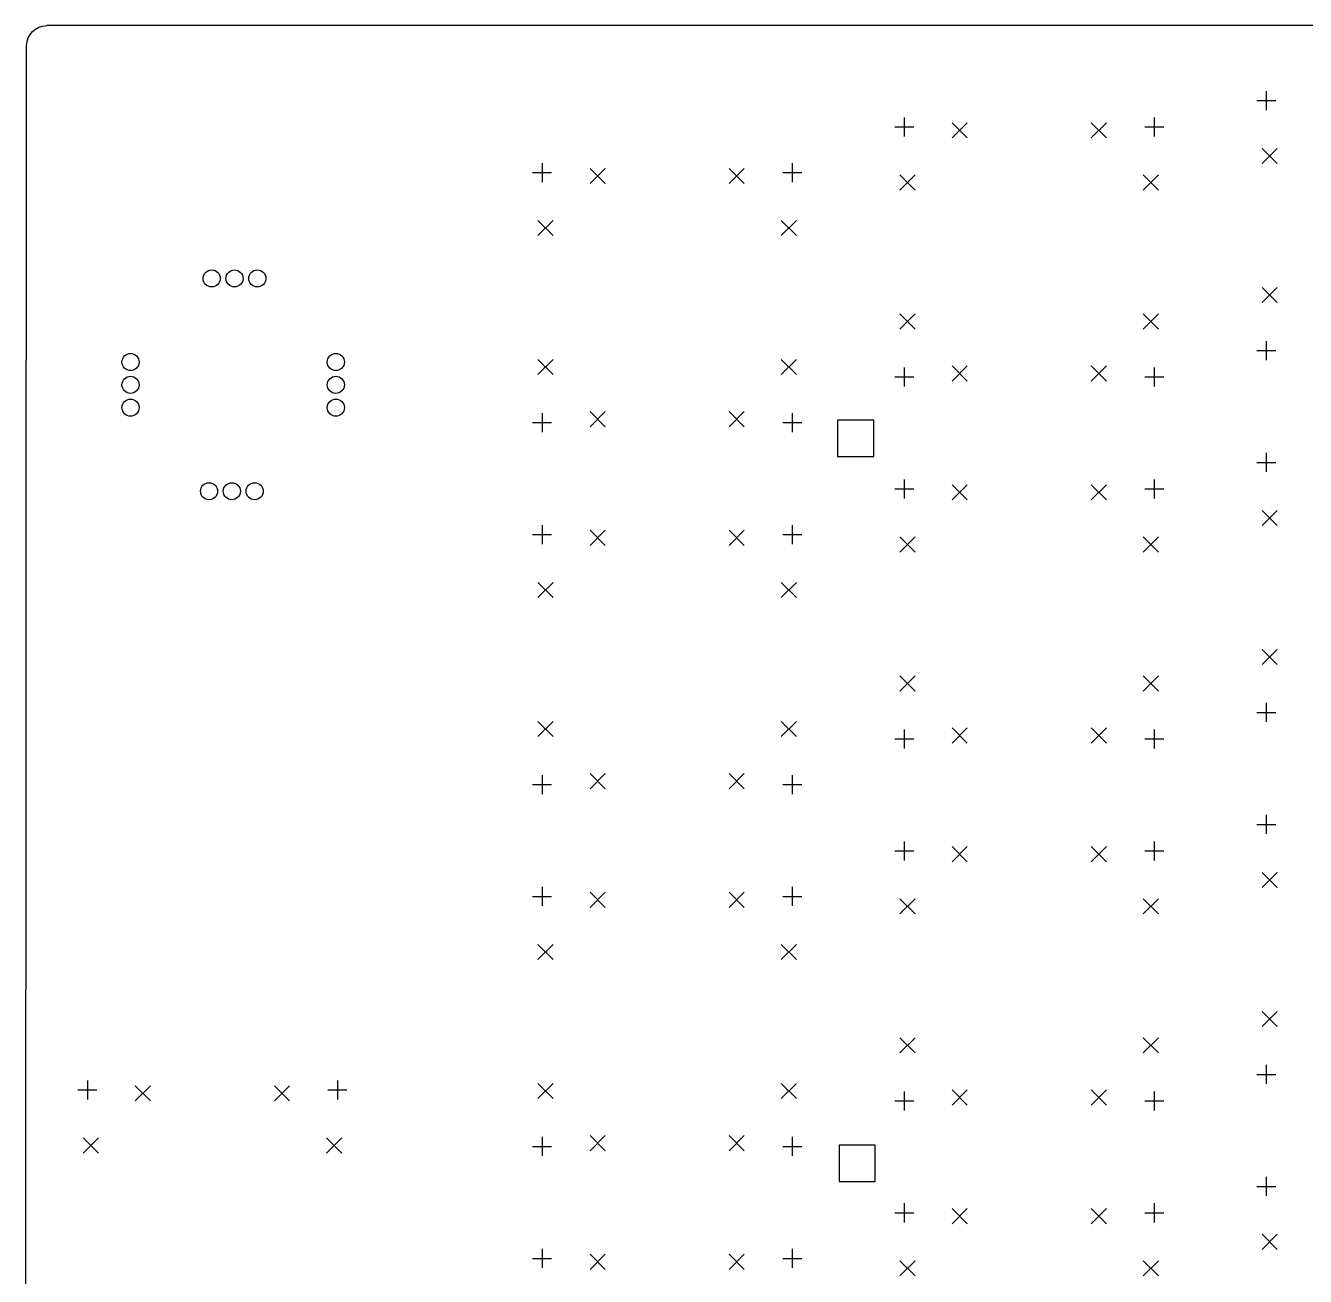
# Model space of a CAD drawing. Extents: x 78 to 220, y -167 to -36.
# Drawn here: x 80.6 to 148, y -101.5 to -35.7 of the extents above; entities that cross this region are included whole.
import ezdxf

# ---------------------------------------------------------------- set-up
doc = ezdxf.new("R2010")
doc.units = 0
doc.layers.add('BLACK', color=7, linetype='CONTINUOUS')

msp = doc.modelspace()

# ---------------------------------------------------------------- linework, layer by layer
at = {"layer": 'BLACK', "linetype": 'CONTINUOUS'}
for p, q in [((171.704, -35.687), (81.7544, -35.6903)), ((80.7223, -36.5288), (80.7834, -36.3316)), ((80.7834, -36.3316), (80.8802, -36.1532)), ((80.8802, -36.1532), (81.0083, -35.9979)), ((81.0083, -35.9979), (81.1637, -35.8697)), ((81.1637, -35.8697), (81.3421, -35.773)), ((81.3421, -35.773), (81.5392, -35.7118)), ((81.5392, -35.7118), (81.7544, -35.6903)), ((80.645, -110.617), (80.7003, -36.7444)), ((80.7003, -36.7444), (80.7223, -36.5288)), ((145.421, -39.6314), (146.421, -39.6314)), ((145.921, -39.1314), (145.921, -40.1314)), ((126.371, -41.0214), (127.371, -41.0214)), ((126.871, -40.5214), (126.871, -41.5214)), ((129.392, -40.8), (130.192, -41.6)), ((130.192, -40.8), (129.392, -41.6)), ((136.708, -40.8), (137.508, -41.6)), ((137.508, -40.8), (136.708, -41.6)), ((139.529, -41.0214), (140.529, -41.0214)), ((140.029, -40.5214), (140.029, -41.5214)), ((145.7, -42.1524), (146.5, -42.9524)), ((146.5, -42.1524), (145.7, -42.9524)), ((107.821, -42.9214), (107.821, -43.9214)), ((120.979, -42.9214), (120.979, -43.9214)), ((107.321, -43.4214), (108.321, -43.4214)), ((110.342, -43.2), (111.142, -44)), ((111.142, -43.2), (110.342, -44)), ((117.658, -43.2), (118.458, -44)), ((118.458, -43.2), (117.658, -44)), ((120.479, -43.4214), (121.479, -43.4214)), ((126.65, -43.5424), (127.45, -44.3424)), ((127.45, -43.5424), (126.65, -44.3424)), ((139.45, -43.5424), (140.25, -44.3424)), ((140.25, -43.5424), (139.45, -44.3424)), ((107.6, -45.9424), (108.4, -46.7424)), ((108.4, -45.9424), (107.6, -46.7424)), ((120.4, -45.9424), (121.2, -46.7424)), ((121.2, -45.9424), (120.4, -46.7424)), ((145.7, -49.4676), (146.5, -50.2676)), ((146.5, -49.4676), (145.7, -50.2676)), ((126.65, -50.8576), (127.45, -51.6576)), ((127.45, -50.8576), (126.65, -51.6576)), ((139.45, -50.8576), (140.25, -51.6576)), ((140.25, -50.8576), (139.45, -51.6576)), ((145.921, -52.2886), (145.921, -53.2886)), ((145.421, -52.7886), (146.421, -52.7886)), ((107.6, -53.2576), (108.4, -54.0576)), ((108.4, -53.2576), (107.6, -54.0576)), ((120.4, -53.2576), (121.2, -54.0576)), ((121.2, -53.2576), (120.4, -54.0576)), ((126.871, -53.6786), (126.871, -54.6786)), ((129.392, -53.6), (130.192, -54.4)), ((130.192, -53.6), (129.392, -54.4)), ((136.708, -53.6), (137.508, -54.4)), ((137.508, -53.6), (136.708, -54.4)), ((140.029, -53.6786), (140.029, -54.6786)), ((126.371, -54.1786), (127.371, -54.1786)), ((139.529, -54.1786), (140.529, -54.1786)), ((107.821, -56.0786), (107.821, -57.0786)), ((110.342, -56), (111.142, -56.8)), ((111.142, -56), (110.342, -56.8)), ((117.658, -56), (118.458, -56.8)), ((118.458, -56), (117.658, -56.8)), ((120.979, -56.0786), (120.979, -57.0786)), ((125.28, -56.4545), (123.371, -56.4545)), ((123.371, -56.4545), (123.371, -58.3637)), ((125.28, -58.3637), (125.28, -56.4545)), ((107.321, -56.5786), (108.321, -56.5786)), ((120.479, -56.5786), (121.479, -56.5786)), ((123.371, -58.3637), (125.28, -58.3637)), ((145.921, -58.1814), (145.921, -59.1814)), ((145.421, -58.6814), (146.421, -58.6814)), ((126.871, -59.5714), (126.871, -60.5714)), ((129.392, -59.85), (130.192, -60.65)), ((130.192, -59.85), (129.392, -60.65)), ((136.708, -59.85), (137.508, -60.65)), ((137.508, -59.85), (136.708, -60.65)), ((140.029, -59.5714), (140.029, -60.5714)), ((126.371, -60.0714), (127.371, -60.0714)), ((139.529, -60.0714), (140.529, -60.0714)), ((145.7, -61.2024), (146.5, -62.0024)), ((146.5, -61.2024), (145.7, -62.0024)), ((107.321, -62.4714), (108.321, -62.4714)), ((107.821, -61.9714), (107.821, -62.9714)), ((110.342, -62.25), (111.142, -63.05)), ((111.142, -62.25), (110.342, -63.05)), ((117.658, -62.25), (118.458, -63.05)), ((118.458, -62.25), (117.658, -63.05)), ((120.479, -62.4714), (121.479, -62.4714)), ((120.979, -61.9714), (120.979, -62.9714)), ((126.65, -62.5924), (127.45, -63.3924)), ((127.45, -62.5924), (126.65, -63.3924)), ((139.45, -62.5924), (140.25, -63.3924)), ((140.25, -62.5924), (139.45, -63.3924)), ((107.6, -64.9924), (108.4, -65.7924)), ((108.4, -64.9924), (107.6, -65.7924)), ((120.4, -64.9924), (121.2, -65.7924)), ((121.2, -64.9924), (120.4, -65.7924)), ((145.7, -68.5176), (146.5, -69.3176)), ((146.5, -68.5176), (145.7, -69.3176)), ((126.65, -69.9076), (127.45, -70.7076)), ((127.45, -69.9076), (126.65, -70.7076)), ((139.45, -69.9076), (140.25, -70.7076)), ((140.25, -69.9076), (139.45, -70.7076)), ((145.921, -71.3386), (145.921, -72.3386)), ((145.421, -71.8386), (146.421, -71.8386)), ((107.6, -72.3076), (108.4, -73.1076)), ((108.4, -72.3076), (107.6, -73.1076)), ((120.4, -72.3076), (121.2, -73.1076)), ((121.2, -72.3076), (120.4, -73.1076)), ((129.392, -72.65), (130.192, -73.45)), ((130.192, -72.65), (129.392, -73.45)), ((136.708, -72.65), (137.508, -73.45)), ((137.508, -72.65), (136.708, -73.45)), ((126.371, -73.2286), (127.371, -73.2286)), ((126.871, -72.7286), (126.871, -73.7286)), ((139.529, -73.2286), (140.529, -73.2286)), ((140.029, -72.7286), (140.029, -73.7286)), ((107.821, -75.1286), (107.821, -76.1286)), ((110.342, -75.05), (111.142, -75.85)), ((111.142, -75.05), (110.342, -75.85)), ((117.658, -75.05), (118.458, -75.85)), ((118.458, -75.05), (117.658, -75.85)), ((120.979, -75.1286), (120.979, -76.1286)), ((107.321, -75.6286), (108.321, -75.6286)), ((120.479, -75.6286), (121.479, -75.6286)), ((145.921, -77.2314), (145.921, -78.2314)), ((145.421, -77.7314), (146.421, -77.7314)), ((126.871, -78.6214), (126.871, -79.6214)), ((140.029, -78.6214), (140.029, -79.6214)), ((126.371, -79.1214), (127.371, -79.1214)), ((129.392, -78.9), (130.192, -79.7)), ((130.192, -78.9), (129.392, -79.7)), ((136.708, -78.9), (137.508, -79.7)), ((137.508, -78.9), (136.708, -79.7)), ((139.529, -79.1214), (140.529, -79.1214)), ((145.7, -80.2524), (146.5, -81.0524)), ((146.5, -80.2524), (145.7, -81.0524)), ((107.821, -81.0214), (107.821, -82.0214)), ((110.342, -81.3), (111.142, -82.1)), ((111.142, -81.3), (110.342, -82.1)), ((117.658, -81.3), (118.458, -82.1)), ((118.458, -81.3), (117.658, -82.1)), ((120.979, -81.0214), (120.979, -82.0214)), ((107.321, -81.5214), (108.321, -81.5214)), ((120.479, -81.5214), (121.479, -81.5214)), ((126.65, -81.6424), (127.45, -82.4424)), ((127.45, -81.6424), (126.65, -82.4424)), ((139.45, -81.6424), (140.25, -82.4424)), ((140.25, -81.6424), (139.45, -82.4424)), ((107.6, -84.0424), (108.4, -84.8424)), ((108.4, -84.0424), (107.6, -84.8424)), ((120.4, -84.0424), (121.2, -84.8424)), ((121.2, -84.0424), (120.4, -84.8424)), ((145.7, -87.5676), (146.5, -88.3676)), ((146.5, -87.5676), (145.7, -88.3676)), ((126.65, -88.9576), (127.45, -89.7576)), ((127.45, -88.9576), (126.65, -89.7576)), ((139.45, -88.9576), (140.25, -89.7576)), ((140.25, -88.9576), (139.45, -89.7576)), ((145.421, -90.8886), (146.421, -90.8886)), ((145.921, -90.3886), (145.921, -91.3886)), ((83.8962, -91.2067), (83.8962, -92.2067)), ((86.4172, -91.4853), (87.2172, -92.2853)), ((87.2172, -91.4853), (86.4172, -92.2853)), ((93.7324, -91.4853), (94.5324, -92.2853)), ((94.5324, -91.4853), (93.7324, -92.2853)), ((97.0534, -91.2067), (97.0534, -92.2067)), ((107.6, -91.3576), (108.4, -92.1576)), ((108.4, -91.3576), (107.6, -92.1576)), ((120.4, -91.3576), (121.2, -92.1576)), ((121.2, -91.3576), (120.4, -92.1576)), ((83.3962, -91.7067), (84.3962, -91.7067)), ((96.5534, -91.7067), (97.5534, -91.7067)), ((126.871, -91.7786), (126.871, -92.7786)), ((129.392, -91.7), (130.192, -92.5)), ((130.192, -91.7), (129.392, -92.5)), ((136.708, -91.7), (137.508, -92.5)), ((137.508, -91.7), (136.708, -92.5)), ((140.029, -91.7786), (140.029, -92.7786)), ((126.371, -92.2786), (127.371, -92.2786)), ((139.529, -92.2786), (140.529, -92.2786)), ((83.6748, -94.2277), (84.4748, -95.0277)), ((84.4748, -94.2277), (83.6748, -95.0277)), ((96.4748, -94.2277), (97.2748, -95.0277)), ((97.2748, -94.2277), (96.4748, -95.0277)), ((107.821, -94.1786), (107.821, -95.1786)), ((110.342, -94.1), (111.142, -94.9)), ((111.142, -94.1), (110.342, -94.9)), ((117.658, -94.1), (118.458, -94.9)), ((118.458, -94.1), (117.658, -94.9)), ((120.979, -94.1786), (120.979, -95.1786)), ((107.321, -94.6786), (108.321, -94.6786)), ((120.479, -94.6786), (121.479, -94.6786)), ((125.351, -94.6129), (123.442, -94.6129)), ((123.442, -94.6129), (123.442, -96.5221)), ((125.351, -96.5221), (125.351, -94.6129)), ((145.921, -96.2814), (145.921, -97.2814)), ((123.442, -96.5221), (125.351, -96.5221)), ((145.421, -96.7814), (146.421, -96.7814)), ((126.371, -98.1714), (127.371, -98.1714)), ((126.871, -97.6714), (126.871, -98.6714)), ((129.392, -97.95), (130.192, -98.75)), ((130.192, -97.95), (129.392, -98.75)), ((136.708, -97.95), (137.508, -98.75)), ((137.508, -97.95), (136.708, -98.75)), ((139.529, -98.1714), (140.529, -98.1714)), ((140.029, -97.6714), (140.029, -98.6714)), ((145.7, -99.3024), (146.5, -100.102)), ((146.5, -99.3024), (145.7, -100.102)), ((107.821, -100.071), (107.821, -101.071)), ((120.979, -100.071), (120.979, -101.071)), ((107.321, -100.571), (108.321, -100.571)), ((110.342, -100.35), (111.142, -101.15)), ((111.142, -100.35), (110.342, -101.15)), ((117.658, -100.35), (118.458, -101.15)), ((118.458, -100.35), (117.658, -101.15)), ((120.479, -100.571), (121.479, -100.571)), ((126.65, -100.692), (127.45, -101.492)), ((127.45, -100.692), (126.65, -101.492)), ((139.45, -100.692), (140.25, -101.492)), ((140.25, -100.692), (139.45, -101.492))]:
    msp.add_line(p, q, dxfattribs=at)
at = {"layer": 'BLACK'}
for centre in [(90.437, -48.994), (91.637, -48.994), (92.837, -48.994), (86.167, -53.394), (96.967, -53.394), (86.167, -54.594), (96.967, -54.594), (86.167, -55.794), (96.967, -55.794), (90.297, -60.194), (91.497, -60.194), (92.697, -60.194)]:
    msp.add_circle(centre, 0.45, dxfattribs=at)

doc.saveas('drawing.dxf')
